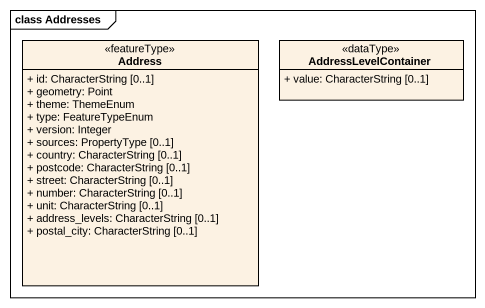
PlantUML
@startuml
mainframe class Addresses
hide circle
hide empty members
skinparam classAttributeIconSize 0
class Address <<featureType>> {
  + id: CharacterString [0..1]
  + geometry: Point
  + theme: ThemeEnum
  + type: FeatureTypeEnum
  + version: Integer
  + sources: PropertyType [0..1]
  + country: CharacterString [0..1]
  + postcode: CharacterString [0..1]
  + street: CharacterString [0..1]
  + number: CharacterString [0..1]
  + unit: CharacterString [0..1]
  + address_levels: CharacterString [0..1]
  + postal_city: CharacterString [0..1]
}
class AddressLevelContainer <<dataType>> {
  + value: CharacterString [0..1]
}
@enduml
